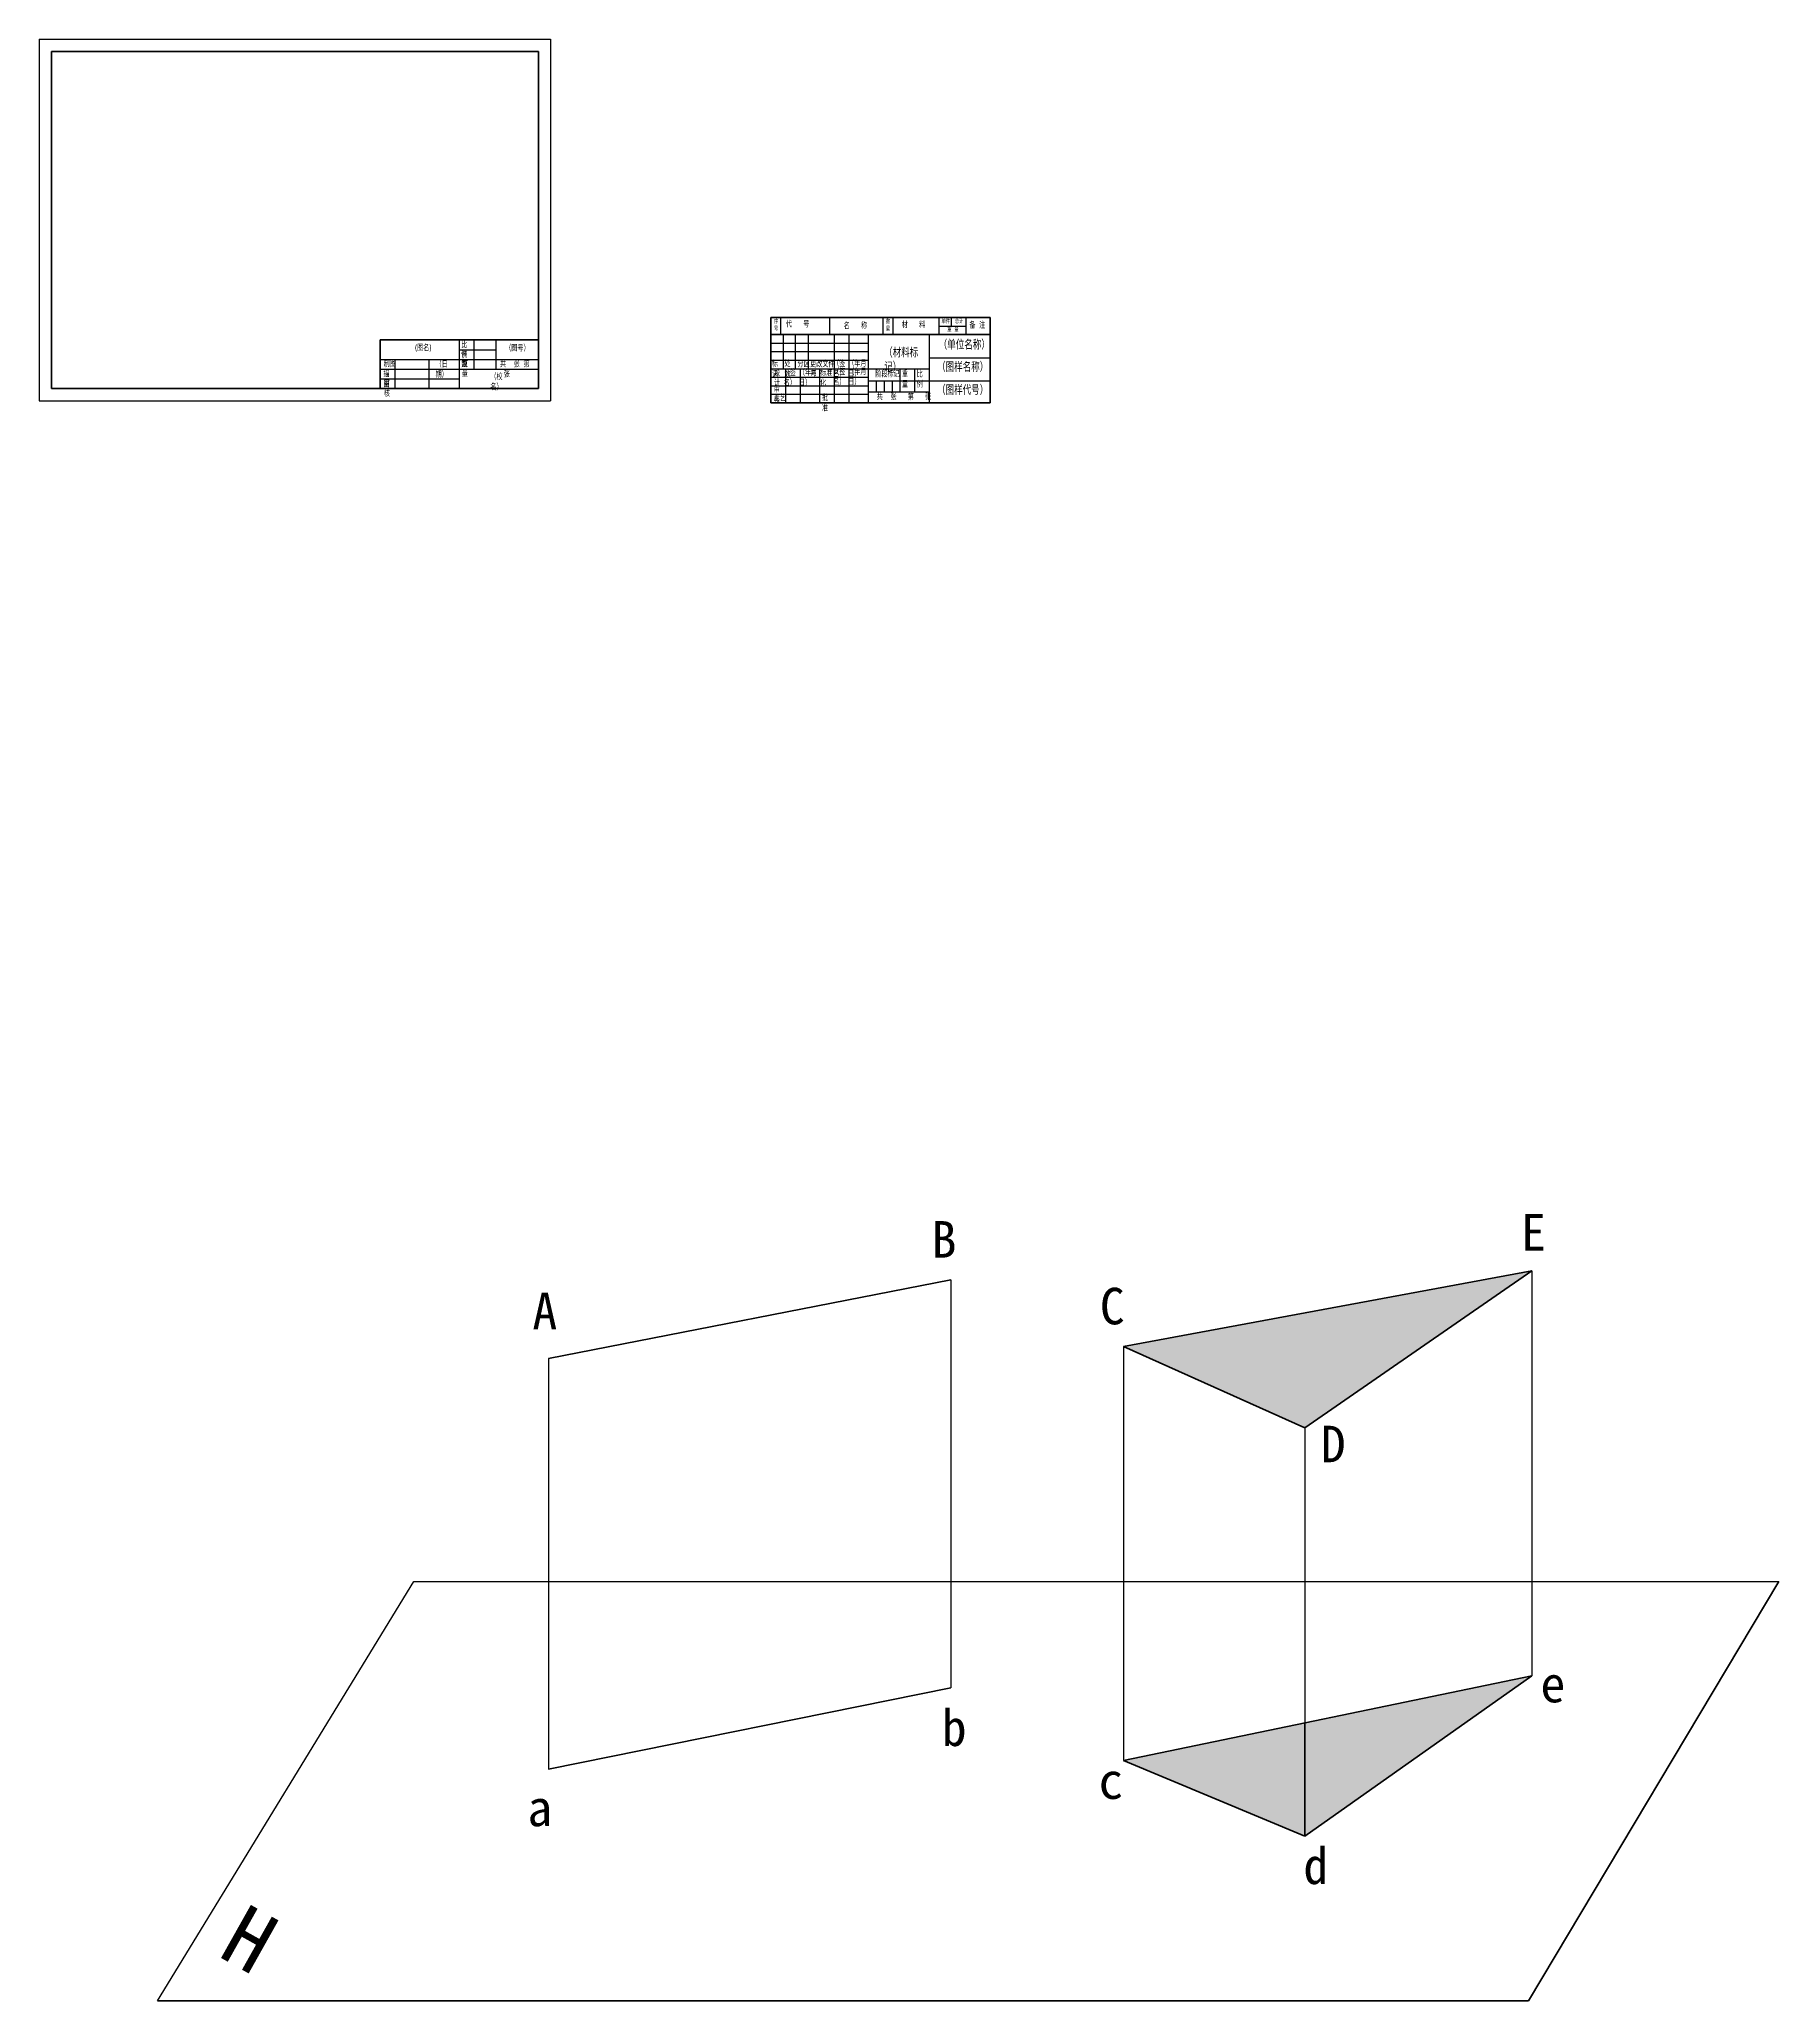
# Model space of a CAD drawing. Header units: millimetres. Extents: x 992 to 2420, y -901 to 710.
import ezdxf

# ---------------------------------------------------------------- set-up
doc = ezdxf.new("R2010")
doc.units = ezdxf.units.MM
for name, color, linetype in [('图框', 7, 'Continuous'), ('文字', 7, 'Continuous'), ('细实线', 7, 'Continuous')]:
    doc.layers.add(name, color=color, linetype=linetype)
doc.layers.add('粗实线', color=7, linetype='Continuous', lineweight=50)
doc.styles.add('汉字', font='gbenor.shx', dxfattribs={"height": 5, "bigfont": 'gbcbig.shx'})

msp = doc.modelspace()

# ---------------------------------------------------------------- hatches: boundary and pattern name
at = {"layer": '细实线'}
h = msp.add_hatch(color=1, dxfattribs=at)
h.dxf.hatch_style = 1
h.paths.add_polyline_path([(2217.6, -301.8), (1882.2, -363.9), (2031.3, -430.9)])
h.paths.add_polyline_path([(2031.3, -673.1), (1882.2, -704), (2031.3, -766.1)])
h.paths.add_polyline_path([(2217.6, -634.5), (2031.3, -673.1), (2031.3, -766.1)])

# ---------------------------------------------------------------- linework, layer by layer
at = {"layer": '图框'}
for p, q in [((991.8, 709.8), (991.8, 412.8)), ((991.8, 709.8), (1411.8, 709.8)), ((1411.8, 709.8), (1411.8, 412.8)), ((1336.8, 462.8), (1336.8, 422.8)), ((1336.8, 454.8), (1366.8, 454.8)), ((1348.8, 462.8), (1348.8, 438.8)), ((1366.8, 462.8), (1366.8, 438.8)), ((1271.8, 446.8), (1401.8, 446.8)), ((1271.8, 438.8), (1401.8, 438.8)), ((1283.8, 446.8), (1283.8, 422.8)), ((1311.8, 446.8), (1311.8, 422.8)), ((1271.8, 430.8), (1336.8, 430.8)), ((991.8, 412.8), (1411.8, 412.8))]:
    msp.add_line(p, q, dxfattribs=at)
at = {"layer": '图框', "lineweight": 50}
for p, q in [((1001.8, 699.8), (1001.8, 422.8)), ((1001.8, 699.8), (1401.8, 699.8)), ((1401.8, 699.8), (1401.8, 422.8)), ((1271.8, 462.8), (1271.8, 422.8)), ((1271.8, 462.8), (1401.8, 462.8)), ((1001.8, 422.8), (1401.8, 422.8))]:
    msp.add_line(p, q, dxfattribs=at)
at = {"layer": '粗实线'}
for p, q in [((1592.7, 481.2), (1772.7, 481.2)), ((1592.7, 481.2), (1592.7, 467.2)), ((1772.7, 481.2), (1772.7, 411.2)), ((1592.7, 467.2), (1592.7, 411.2)), ((1592.7, 467.2), (1772.7, 467.2)), ((1592.7, 411.2), (1772.7, 411.2)), ((2217.6, -301.8), (1882.2, -363.9)), ((2031.3, -430.9), (2217.6, -301.8)), ((1410, -373.8), (1740.5, -309.3)), ((1882.2, -363.9), (2031.3, -430.9)), ((2420.4, -557), (2215, -901.4)), ((1740.5, -644.4), (1410, -711.3)), ((2217.6, -634.5), (1882.2, -704)), ((2031.3, -766.1), (2217.6, -634.5)), ((1882.2, -704), (2031.3, -766.1)), ((2215, -901.4), (1088.9, -901.4))]:
    msp.add_line(p, q, dxfattribs=at)
at = {"layer": '细实线'}
for p, q in [((1600.7, 481.2), (1600.7, 467.2)), ((1640.7, 481.2), (1640.7, 467.2)), ((1684.7, 481.2), (1684.7, 467.2)), ((1692.7, 481.2), (1692.7, 467.2)), ((1730.7, 481.2), (1730.7, 467.2)), ((1730.7, 474.2), (1752.7, 474.2)), ((1740.7, 481.2), (1740.7, 474.2)), ((1752.7, 481.2), (1752.7, 467.2)), ((1592.7, 460.2), (1672.7, 460.2)), ((1592.7, 453.2), (1672.7, 453.2)), ((1602.7, 467.2), (1602.7, 439.2)), ((1612.7, 467.2), (1612.7, 439.2)), ((1623.4, 467.2), (1623.4, 439.2)), ((1644.7, 467.2), (1644.7, 411.2)), ((1656.7, 467.2), (1656.7, 411.2)), ((1672.7, 467.2), (1672.7, 411.2)), ((1722.7, 467.2), (1722.7, 411.2)), ((1592.7, 446.2), (1672.7, 446.2)), ((1592.7, 439.2), (1672.7, 439.2)), ((1604.7, 439.2), (1604.7, 411.2)), ((1616.7, 439.2), (1616.7, 411.2)), ((1632.7, 439.2), (1632.7, 411.2)), ((1672.7, 439.2), (1722.7, 439.2)), ((1698.7, 439.2), (1698.7, 420.2)), ((1710.7, 439.2), (1710.7, 420.2)), ((1722.7, 448.2), (1772.7, 448.2)), ((1592.7, 432.2), (1672.7, 432.2)), ((1592.7, 425.2), (1672.7, 425.2)), ((1672.7, 429.2), (1772.7, 429.2)), ((1672.7, 420.2), (1722.7, 420.2)), ((1679.2, 429.2), (1679.2, 420.2)), ((1685.7, 429.2), (1685.7, 420.2)), ((1692.2, 429.2), (1692.2, 420.2)), ((1592.7, 418.2), (1672.7, 418.2)), ((2217.6, -301.8), (2217.6, -634.5)), ((1740.5, -309.3), (1740.5, -644.4)), ((1882.2, -363.9), (1882.2, -704)), ((1410, -373.8), (1410, -711.3)), ((2031.3, -430.9), (2031.3, -766.1)), ((1088.9, -901.4), (1299.5, -557)), ((1299.5, -557), (2420.4, -557)), ((2031.3, -766.1), (2031.3, -673.1))]:
    msp.add_line(p, q, dxfattribs=at)

# ---------------------------------------------------------------- texts
at = {"layer": '图框', "char_height": 5, "attachment_point": 1, "style": '汉字'}
for s, insert, width in [('(图名)', (1300.3, 458.7), 65), ('件数', (1338.4, 453.7), 8.729), ('比例', (1338.3, 461.2), 9.401), ('（图号）', (1374.5, 458.4), 20.547), ('描图', (1274.4, 437.3), 7.386), ('制图', (1274.6, 445.5), 12), ('（日期）', (1317.3, 445.1), 13.833), ('重量', (1338.8, 445.8), 9.266), ('（校名）', (1362.3, 434.9), 14.235), ('共  张 第   张', (1370.2, 445.4), 29.277), ('审核', (1274.8, 429.5), 6.849)]:
    msp.add_mtext(s, dxfattribs=dict(at, insert=insert, width=width))
at = {"layer": '文字', "attachment_point": 1, "style": '汉字'}
for s, insert, char_height, width in [('序\\P号', (1595.2, 479.7), 3.5, 8), ('代   号', (1605, 478.1), 5, 32.968), ('名   称', (1652.4, 476.8), 5, 25.545), ('数\\P量', (1687.1, 479.6), 3.5, 8.078), ('材   料', (1700.1, 477.6), 5, 28.959), ('单件', (1732.8, 479.7), 3.5, 9.767), ('重 量', (1737.5, 472.9), 3.5, 12.509), ('总计', (1743.7, 479.9), 3.5, 11.309), ('备 注', (1755.6, 477.3), 5, 13.88), ('（材料标记）', (1685.7, 455.5), 7, 37.247), ('（单位名称）', (1730.5, 462), 7, 40.972), ('标记', (1593.4, 445.5), 5, 8.737), ('设计', (1595.2, 438.3), 5, 8.042), ('处数', (1603.8, 445.7), 5, 7.645), ('（签名）', (1603.2, 438.3), 5, 16.572), ('分区', (1614.5, 445.4), 5, 12.696), ('（年月日）', (1615.7, 438.4), 5, 18.157), ('更改文件号', (1624.9, 445.4), 5, 21.024), ('标准化', (1633.1, 438.2), 5, 12.551), ('（签名）', (1643.8, 445.8), 5, 16.572), ('（签名）', (1643.8, 439), 5, 16.572), ('（年月日）', (1656.2, 445.9), 5, 18.157), ('（年月日）', (1656.2, 439.1), 5, 18.157), ('重量', (1700.3, 437.2), 5, 8.731), ('比例', (1712.4, 437.1), 5, 9.285), ('（图样名称）', (1729.2, 443.7), 7, 40.972), ('审核', (1595.1, 424.5), 5, 7.799), ('共  张   第   张', (1679.6, 418.4), 5, 43.94), ('（图样代号）', (1729.2, 424.8), 7, 40.972), ('工艺', (1594.9, 417.5), 5, 12), ('批准', (1634.6, 417.6), 5, 9.261)]:
    msp.add_mtext(s, dxfattribs=dict(at, insert=insert, char_height=char_height, width=width))
at = {"layer": '细实线', "insert": (1678.4, 437.2), "char_height": 5, "width": 26, "attachment_point": 1, "style": '汉字'}
msp.add_mtext('阶段标记', dxfattribs=at)
at = {"layer": '细实线', "char_height": 30, "attachment_point": 1}
for s, width, heights, insert in [('{\\fSimHei|b0|i0|c134|p2;E}', 62.332, [0], (2208.8, -255.3)), ('{\\fSimHei|b0|i0|c134|p2;B}', 62.332, [0], (1724.7, -261)), ('{\\fSimHei|b0|i0|c134|p2;A}', 62.332, [0], (1396.8, -319.9)), ('{\\fSimHei|b0|i0|c134|p2;C}', 62.332, [30], (1862.8, -315.8)), ('{\\fSimHei|b0|i0|c134|p2;D}', 62.332, [0], (2044.3, -429.1)), ('e', 54.829, [0], (2224.7, -626.3)), ('b', 54.829, [0], (1733, -662.1)), ('c', 54.829, [0], (1861.7, -705.6)), ('a', 54.829, [0], (1392.7, -728)), ('d', 54.829, [0], (2030, -775.5))]:
    msp.add_mtext_dynamic_manual_height_columns(s, width=width, gutter_width=25, heights=heights, dxfattribs=dict(at, insert=insert))
at = {"layer": '细实线', "insert": (1162.1, -820.7), "char_height": 50, "attachment_point": 1, "rotation": 330.6858}
msp.add_mtext_dynamic_manual_height_columns('{\\fSimHei|b0|i0|c134|p2;H}', width=82.443, gutter_width=25, heights=[0], dxfattribs=at)

doc.saveas('drawing.dxf')
